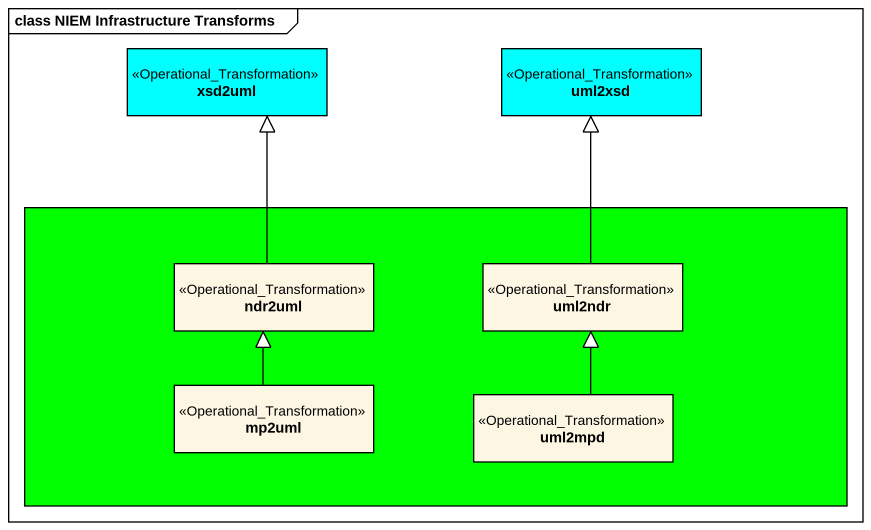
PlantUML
@startuml
mainframe class NIEM Infrastructure Transforms
hide circle
hide empty members
class xsd2uml <<Operational_Transformation>> #00FFFF
class uml2xsd <<Operational_Transformation>> #00FFFF
rectangle " " as rectangle1 #00FF00 {
  class ndr2uml <<Operational_Transformation>>
  class uml2ndr <<Operational_Transformation>>
  class mp2uml <<Operational_Transformation>>
  class uml2mpd <<Operational_Transformation>>
}
ndr2uml -up-|> xsd2uml
uml2ndr -up-|> uml2xsd
mp2uml -up-|> ndr2uml
uml2mpd -up-|> uml2ndr
@enduml
